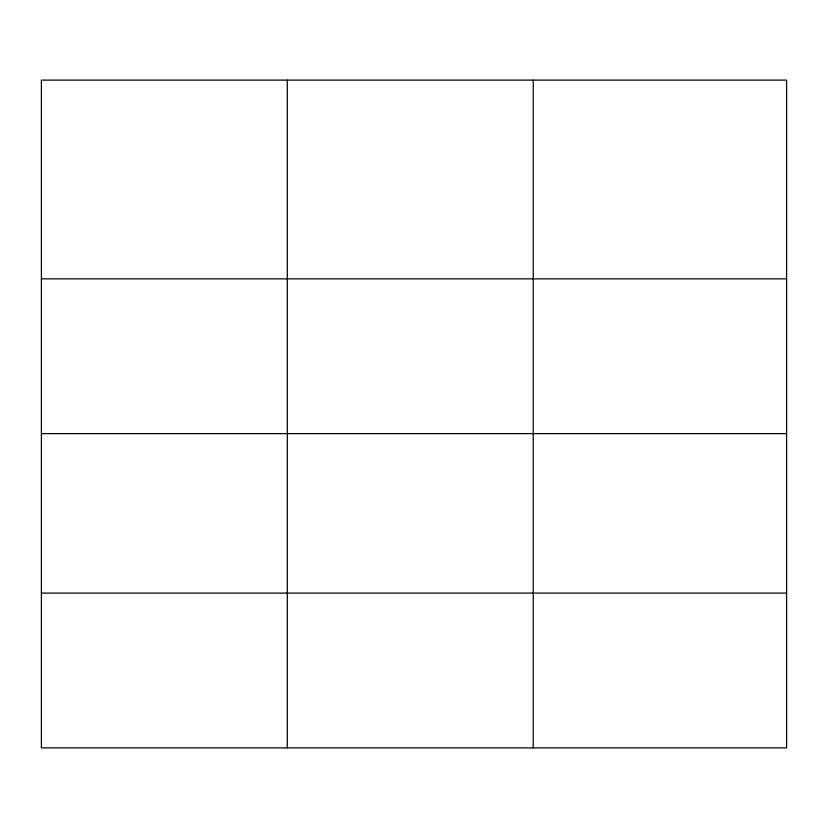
<?xml version="1.0" encoding="UTF-8"?>
<svg xmlns="http://www.w3.org/2000/svg" width="828" height="828" viewBox="0 0 828 828"><rect width="100%" height="100%" fill="white"/><g stroke="black" fill="none" stroke-linecap="round" stroke-linejoin="round"><path stroke-width="1.24" d="M786.6 433.624L786.6 80.119L41.4 80.119L41.4 747.881L786.6 747.881L786.6 433.624L41.4 433.624M41.4 278.85L786.6 278.85M41.4 593.096L786.6 593.096M533.232 80.119L533.232 747.881M287.316 80.119L287.316 747.881"/></g></svg>
